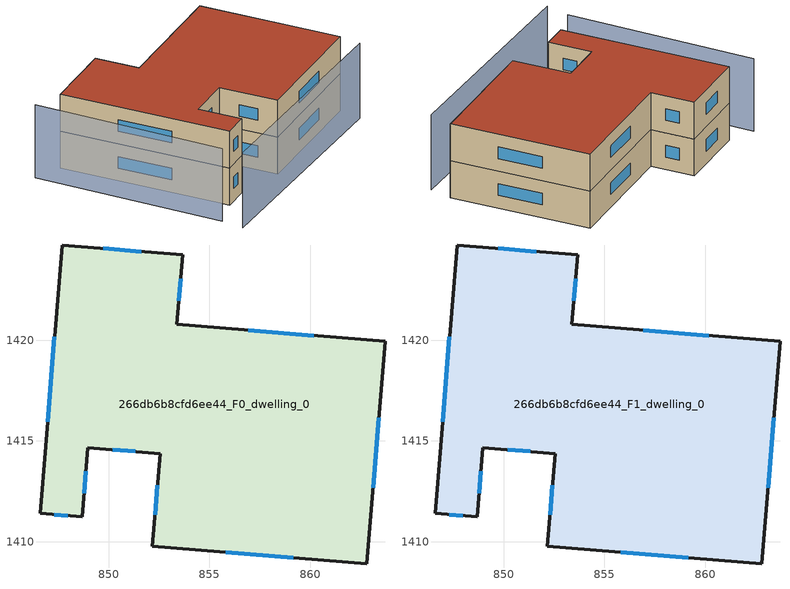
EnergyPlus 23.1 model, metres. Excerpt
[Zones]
266db6b8cfd6ee44_F0_dwelling_0
 floor ground (EU_floor_Construction): 863.71,1419.94 862.8,1408.9 852.18,1409.78 852.55,1414.38 848.98,1414.67 848.7,1411.23 846.6,1411.4 847.69,1424.71 853.67,1424.22 853.39,1420.78 z0
 wall outside (EU_wall_Construction): 847.69,1424.71 846.6,1411.4 848.7,1411.23 848.98,1414.67 852.55,1414.38 852.18,1409.78 862.8,1408.9 863.71,1419.94 853.39,1420.78 853.67,1424.22 847.69,1424.71 z0:3
 window (EU_Window_Construction): 847.32,1420.16 846.97,1415.96 / 851.63,1424.39 849.74,1424.54 / 853.49,1421.96 853.58,1423.04 / 860.18,1420.23 856.92,1420.49 / 863.11,1412.68 863.4,1416.16 / 855.82,1409.48 859.17,1409.2 / 852.42,1412.8 852.31,1411.35 / 850.2,1414.57 851.33,1414.48 / 848.79,1412.41 848.88,1413.49 / 847.32,1411.34 847.98,1411.29 z1.03:1.97
266db6b8cfd6ee44_F1_dwelling_0
 floor to 266db6b8cfd6ee44_F0_dwelling_0 (EU_floor_Construction): 863.71,1419.94 862.8,1408.9 852.18,1409.78 852.55,1414.38 848.98,1414.67 848.69,1411.23 846.6,1411.4 847.69,1424.71 853.67,1424.22 853.39,1420.78 z3
 wall outside (EU_wall_Construction): 847.69,1424.71 846.6,1411.4 848.7,1411.23 848.98,1414.67 852.55,1414.38 852.18,1409.78 862.8,1408.9 863.71,1419.94 853.39,1420.78 853.67,1424.22 847.69,1424.71 z3:6
 window (EU_Window_Construction): 847.32,1420.16 846.97,1415.96 / 851.63,1424.39 849.74,1424.54 / 853.49,1421.96 853.58,1423.04 / 860.18,1420.23 856.92,1420.49 / 863.11,1412.68 863.4,1416.16 / 855.82,1409.48 859.17,1409.2 / 852.42,1412.8 852.31,1411.35 / 850.2,1414.57 851.33,1414.48 / 848.79,1412.41 848.88,1413.49 / 847.32,1411.34 847.98,1411.29 z4.03:4.97
 roof outside (EU_roof_Construction): 862.8,1408.9 863.71,1419.94 853.39,1420.78 853.67,1424.22 847.69,1424.71 846.6,1411.4 848.7,1411.23 848.98,1414.67 852.55,1414.38 852.18,1409.78 z6
shading: 843.69,1409.33 862.17,1407.19 z0:6.1; 845.78,1425.9 844.11,1411.06 z0:5.9
[Building]
EU S2 Campaign: North Axis=0; Terrain=City; Solar Distribution=FullExterior
[Site:Location]
Cape.Town.Intl.AP: Latitude=-33.965; Longitude=18.602; Time Zone=2; Elevation=46
[SizingPeriod:WeatherFileDays]
AnnualSizingPeriod: Begin Month=1; Begin Day of Month=1; End Month=12; End Day of Month=31; Day of Week for Start Day=Monday; Use Weather File Daylight Saving Period=No; Use Weather File Rain and Snow Indicators=No
[MATERIAL]
EU_InternalMass_Material: Roughness=MediumRough; Thickness=0.1; Conductivity=1; Density=1800; Specific Heat=900; Thermal Absorptance=0.9; Solar Absorptance=0.7; Visible Absorptance=0.7
[MATERIAL:NOMASS] Roughness=MediumRough; Thermal Absorptance=0.9; Solar Absorptance=0.7; Visible Absorptance=0.7
Name | Thermal Resistance
EU_wall_NoMass | 0.493876
EU_roof_NoMass | 0.449382
EU_floor_NoMass | 1.25
[WINDOWMATERIAL:SIMPLEGLAZINGSYSTEM]
EU_Window_SimpleGlazing: UFactor=4.4; Solar Heat Gain Coefficient=0.85; Visible Transmittance=0.85
[CONSTRUCTION]
EU_wall_Construction: EU_wall_NoMass
EU_roof_Construction: EU_roof_NoMass
EU_floor_Construction: EU_floor_NoMass
EU_Window_Construction: EU_Window_SimpleGlazing
EU_InternalMass_Construction: EU_InternalMass_Material
[ZONE] Type=1; Multiplier=1; Ceiling Height=autocalculate; Volume=548.168; Floor Area=autocalculate; Part of Total Floor Area=Yes
266db6b8cfd6ee44_F0_dwelling_0; 266db6b8cfd6ee44_F1_dwelling_0
[INTERNALMASS] Construction=EU_InternalMass_Construction; Surface Area=182.723
Name | Zone or ZoneList
266db6b8cfd6ee44_F0_dwelling_0_EU_InternalMass | 266db6b8cfd6ee44_F0_dwelling_0
266db6b8cfd6ee44_F1_dwelling_0_EU_InternalMass | 266db6b8cfd6ee44_F1_dwelling_0
[OTHEREQUIPMENT] Fuel Type=Electricity; Design Level Calculation Method=Watts/Area; Power per Zone Floor Area=1; Fraction Latent=0; Fraction Radiant=0; Fraction Lost=0; Carbon Dioxide Generation Rate=0; EndUse Subcategory=EU_Step8_InternalGains
Name | Zone or ZoneList or Space or SpaceList | Schedule
EU_Step8_InternalGain_266db6b8cfd6ee44_F0_dwelling_0_f000 | 266db6b8cfd6ee44_F0_dwelling_0 | EU_Step8_GainSchedule_266db6b8cfd6ee44_F0_dwelling_0_f000
EU_Step8_InternalGain_266db6b8cfd6ee44_F1_dwelling_0_f000 | 266db6b8cfd6ee44_F1_dwelling_0 | EU_Step8_GainSchedule_266db6b8cfd6ee44_F1_dwelling_0_f000
[ZONEVENTILATION:DESIGNFLOWRATE] Schedule=EU_AlwaysOn; Design Flow Rate Calculation Method=AirChanges/Hour; Air Changes per Hour=0.64; Ventilation Type=Natural; Fan Pressure Rise=0; Fan Total Efficiency=1; Constant Term Coefficient=1; Temperature Term Coefficient=0; Velocity Term Coefficient=0; Velocity Squared Term Coefficient=0; Minimum Indoor Temperature=-100; Maximum Indoor Temperature=100; Delta Temperature=-100; Minimum Outdoor Temperature=-100; Maximum Outdoor Temperature=100; Maximum Wind Speed=40
Name | Zone or ZoneList or Space or SpaceList
EU_ConstantAir_266db6b8cfd6ee44_F0_dwelling_0 | 266db6b8cfd6ee44_F0_dwelling_0
EU_ConstantAir_266db6b8cfd6ee44_F1_dwelling_0 | 266db6b8cfd6ee44_F1_dwelling_0
[HVACTEMPLATE:THERMOSTAT] Constant Heating Setpoint=20; Constant Cooling Setpoint=50
EU_HeatOnly_266db6b8cfd6ee44_F0_dwelling_0; EU_HeatOnly_266db6b8cfd6ee44_F1_dwelling_0
[HVACTEMPLATE:ZONE:IDEALLOADSAIRSYSTEM] System Availability Schedule=EU_AlwaysOn; Maximum Heating Supply Air Temperature=50; Minimum Cooling Supply Air Temperature=13; Maximum Heating Supply Air Humidity Ratio=0.0156; Minimum Cooling Supply Air Humidity Ratio=0.0077; Heating Limit=NoLimit; Cooling Limit=NoLimit; Heating Availability Schedule=EU_AlwaysOn; Cooling Availability Schedule=EU_CoolingOff; Dehumidification Control Type=ConstantSensibleHeatRatio; Cooling Sensible Heat Ratio=0.7; Dehumidification Setpoint=60; Humidification Control Type=None; Humidification Setpoint=30; Outdoor Air Method=None; Outdoor Air Flow Rate per Person=0.00944; Outdoor Air Flow Rate per Zone Floor Area=0; Outdoor Air Flow Rate per Zone=0; Demand Controlled Ventilation Type=None; Outdoor Air Economizer Type=NoEconomizer; Heat Recovery Type=None; Sensible Heat Recovery Effectiveness=0.7; Latent Heat Recovery Effectiveness=0.65
Name | Template Thermostat
266db6b8cfd6ee44_F0_dwelling_0 | EU_HeatOnly_266db6b8cfd6ee44_F0_dwelling_0
266db6b8cfd6ee44_F1_dwelling_0 | EU_HeatOnly_266db6b8cfd6ee44_F1_dwelling_0
[SIZING:ZONE] Zone Cooling Design Supply Air Temperature Input Method=SupplyAirTemperature; Zone Cooling Design Supply Air Temperature=13; Zone Heating Design Supply Air Temperature Input Method=SupplyAirTemperature; Zone Heating Design Supply Air Temperature=50; Zone Cooling Design Supply Air Humidity Ratio=0.008; Zone Heating Design Supply Air Humidity Ratio=0.008; Cooling Design Air Flow Method=DesignDay; Cooling Design Air Flow Rate=0; Cooling Minimum Air Flow per Zone Floor Area=0.000762; Cooling Minimum Air Flow=0; Cooling Minimum Air Flow Fraction=0.2; Heating Design Air Flow Method=DesignDay; Heating Design Air Flow Rate=0; Heating Maximum Air Flow per Zone Floor Area=0.002032; Heating Maximum Air Flow=0.141576; Heating Maximum Air Flow Fraction=0.3; Account for Dedicated Outdoor Air System=No; Dedicated Outdoor Air System Control Strategy=NeutralSupplyAir; Dedicated Outdoor Air Low Setpoint Temperature for Design=autosize; Dedicated Outdoor Air High Setpoint Temperature for Design=autosize; Zone Load Sizing Method=Sensible Load Only No Latent Load; Zone Latent Cooling Design Supply Air Humidity Ratio Input Method=HumidityRatioDifference; Zone Cooling Design Supply Air Humidity Ratio Difference=0.005; Zone Latent Heating Design Supply Air Humidity Ratio Input Method=HumidityRatioDifference; Zone Humidification Design Supply Air Humidity Ratio Difference=0.005
266db6b8cfd6ee44_F0_dwelling_0; 266db6b8cfd6ee44_F1_dwelling_0
[SCHEDULE:CONSTANT]
Name | Hourly Value
EU_AlwaysOn | 1
EU_CoolingOff | 0
[SCHEDULE:FILE] Column Number=1; Rows to Skip at Top=0; Number of Hours of Data=8760; Column Separator=Comma; Interpolate to Timestep=No; Minutes per Item=60; Adjust Schedule for Daylight Savings=Yes
Name | File
EU_Step8_GainSchedule_266db6b8cfd6ee44_F0_dwelling_0_f000 | ../../schedules/266db6b8cfd6ee44/266db6b8cfd6ee44_F0_dwelling_0_f000_gain.csv
EU_Step8_GainSchedule_266db6b8cfd6ee44_F1_dwelling_0_f000 | ../../schedules/266db6b8cfd6ee44/266db6b8cfd6ee44_F1_dwelling_0_f000_gain.csv
